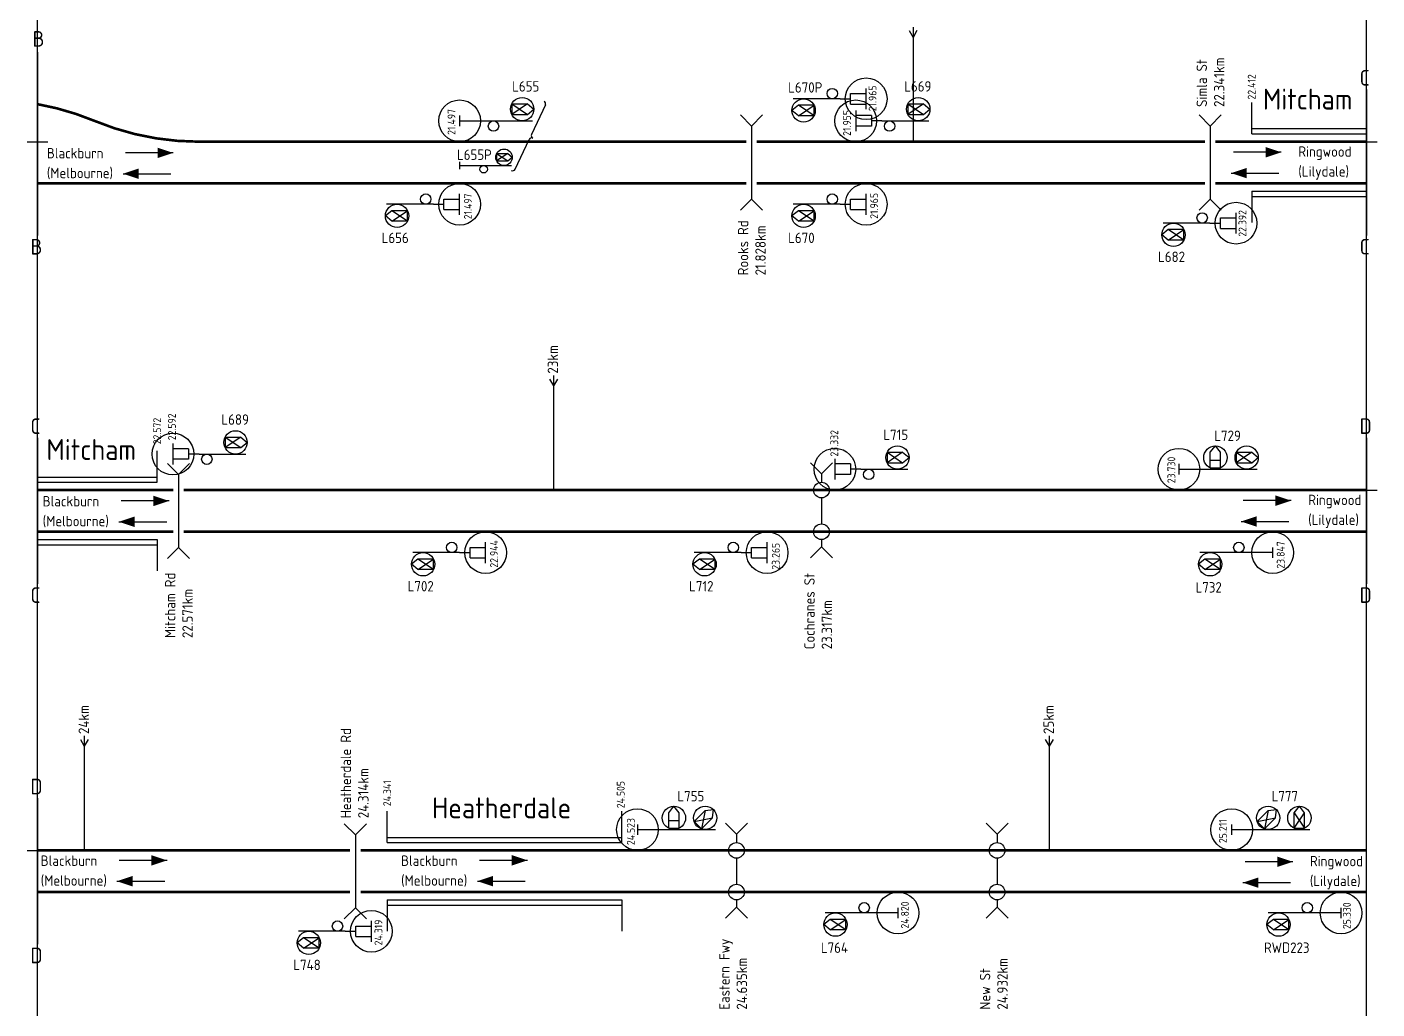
# Model space of a CAD drawing. Extents: x -202 to 266, y -387 to 284.
# Drawn here: x -134.7 to 124.3, y -387 to -198.6 of the extents above; entities that cross this region are included whole.
import ezdxf

# ---------------------------------------------------------------- set-up
doc = ezdxf.new("R2010")
doc.units = 0
doc.layers.get('0').update_dxf_attribs({"linetype": 'CONTINUOUS'})
doc.layers.add('CONST', color=1, linetype='CONTINUOUS')
doc.layers.add('LINE', color=5, linetype='CONTINUOUS')
doc.styles.get("Standard").update_dxf_attribs({"font": 'ISOCP'})

msp = doc.modelspace()

# ---------------------------------------------------------------- linework, layer by layer
for p, q in [((34.56319, -199.34665), (35.31319, -200.64568)), ((35.31319, -198.64568), (35.31319, -200.64568)), ((36.06319, -199.34665), (35.31319, -200.64568)), ((-132.68229, -203.44161), (-132.68229, -238.64568)), ((23.31319, -213.41891), (23.31319, -211.41891)), ((23.31319, -211.41891), (26.31319, -211.41891)), ((26.31319, -214.41891), (26.31319, -210.41891)), ((122.31771, -210.64568), (122.31771, -238.64568)), ((-41.68681, -213.40962), (-41.68681, -215.40962)), ((-38.68681, -213.40962), (-41.68681, -215.40962)), ((-41.68681, -213.40962), (-38.68681, -215.40962)), ((-41.68681, -213.40962), (-38.68681, -213.40962)), ((-38.68681, -213.40962), (-37.45075, -214.40962)), ((-38.68681, -215.40962), (-37.45075, -214.40962)), ((-35.23073, -213.59839), (-37.90072, -219.23909)), ((13.31319, -213.65498), (12.07712, -214.65498)), ((13.31319, -215.65498), (12.07712, -214.65498)), ((18.31319, -212.41891), (12.31319, -212.41891)), ((16.31319, -215.65498), (13.31319, -213.65498)), ((13.31319, -215.65498), (16.31319, -213.65498)), ((16.31319, -213.65498), (13.31319, -213.65498)), ((16.31319, -215.65498), (16.31319, -213.65498)), ((21.31319, -212.41891), (18.31319, -212.41891)), ((21.31319, -212.41891), (23.31319, -212.41891)), ((23.31319, -213.41891), (26.31319, -213.41891)), ((24.31319, -214.64568), (24.31319, -218.64568)), ((34.31319, -213.40962), (34.31319, -215.40962)), ((37.31319, -213.40962), (34.31319, -215.40962)), ((34.31319, -213.40962), (37.31319, -215.40962)), ((34.31319, -213.40962), (37.31319, -213.40962)), ((37.31319, -213.40962), (38.54925, -214.40962)), ((37.31319, -215.40962), (38.54925, -214.40962)), ((100.31319, -219.14568), (100.31319, -213.14568)), ((-51.68681, -215.64568), (-51.68681, -217.64568)), ((-51.68681, -216.64568), (-46.68681, -216.64568)), ((-46.68681, -216.64568), (-43.68681, -216.64568)), ((-43.68681, -216.64568), (-37.68681, -216.64568)), ((-41.68681, -215.40962), (-38.68681, -215.40962)), ((2.19187, -215.52436), (4.31319, -217.64568)), ((6.43451, -215.52436), (4.31319, -217.64568)), ((16.31319, -215.65498), (13.31319, -215.65498)), ((27.31319, -215.64568), (24.31319, -215.64568)), ((27.31319, -215.64568), (27.31319, -217.64568)), ((29.31319, -216.64568), (27.31319, -216.64568)), ((29.31319, -216.64568), (32.31319, -216.64568)), ((32.31319, -216.64568), (38.31319, -216.64568)), ((34.31319, -215.40962), (37.31319, -215.40962)), ((90.19187, -215.52436), (92.31319, -217.64568)), ((94.43451, -215.52436), (92.31319, -217.64568)), ((27.31319, -217.64568), (24.31319, -217.64568)), ((100.31319, -218.14568), (122.31771, -218.14568)), ((100.31319, -219.14568), (122.31771, -219.14568)), ((-41.05532, -225.90358), (-38.37033, -220.23121)), ((105.94379, -222.67394), (96.77475, -222.67394)), ((-106.63313, -222.78865), (-115.80218, -222.78865)), ((-51.68681, -224.51399), (-51.68681, -225.93399)), ((-51.68681, -225.22399), (-48.13681, -225.22399)), ((-48.13681, -225.22399), (-46.00681, -225.22399)), ((-46.00681, -225.22399), (-41.74681, -225.22399)), ((-42.45681, -222.92638), (-44.58681, -224.34638)), ((-44.58681, -222.92638), (-42.45681, -222.92638)), ((-44.58681, -222.92638), (-42.45681, -224.34638)), ((-44.58681, -222.92638), (-44.58681, -224.34638)), ((-44.58681, -224.34638), (-42.45681, -224.34638)), ((-42.45681, -222.92638), (-41.57921, -223.63638)), ((-42.45681, -224.34638), (-41.57921, -223.63638)), ((-116.24247, -226.78995), (-107.07343, -226.78995)), ((96.33446, -226.67524), (105.5035, -226.67524)), ((100.31319, -230.14568), (122.31771, -230.14568)), ((100.31319, -230.14568), (100.31319, -236.14568)), ((-59.68681, -232.64568), (-65.68681, -232.64568)), ((-56.68681, -232.64568), (-59.68681, -232.64568)), ((-56.68681, -232.64568), (-54.68681, -232.64568)), ((-54.68681, -231.64568), (-51.68681, -231.64568)), ((-54.68681, -233.64568), (-54.68681, -231.64568)), ((-51.68681, -234.64568), (-51.68681, -230.64568)), ((2.19187, -233.767), (4.31319, -231.64568)), ((6.43451, -233.767), (4.31319, -231.64568)), ((18.31319, -232.64568), (12.31319, -232.64568)), ((21.31319, -232.64568), (18.31319, -232.64568)), ((21.31319, -232.64568), (23.31319, -232.64568)), ((23.31319, -233.64568), (23.31319, -231.64568)), ((23.31319, -231.64568), (26.31319, -231.64568)), ((26.31319, -234.64568), (26.31319, -230.64568)), ((90.19187, -233.767), (92.31319, -231.64568)), ((94.43451, -233.767), (92.31319, -231.64568)), ((100.31319, -231.14568), (122.31771, -231.14568)), ((-64.68681, -233.88175), (-65.92288, -234.88175)), ((-64.68681, -235.88175), (-65.92288, -234.88175)), ((-64.68681, -235.88175), (-61.68681, -233.88175)), ((-61.68681, -235.88175), (-64.68681, -233.88175)), ((-61.68681, -233.88175), (-64.68681, -233.88175)), ((-61.68681, -235.88175), (-61.68681, -233.88175)), ((-54.68681, -233.64568), (-51.68681, -233.64568)), ((13.31319, -233.88175), (12.07712, -234.88175)), ((13.31319, -235.88175), (12.07712, -234.88175)), ((13.31319, -235.88175), (16.31319, -233.88175)), ((16.31319, -235.88175), (13.31319, -233.88175)), ((16.31319, -233.88175), (13.31319, -233.88175)), ((16.31319, -235.88175), (16.31319, -233.88175)), ((23.31319, -233.64568), (26.31319, -233.64568)), ((94.2743, -237.27173), (94.2743, -235.27173)), ((94.2743, -235.27173), (97.2743, -235.27173)), ((97.2743, -238.27173), (97.2743, -234.27173)), ((-61.68681, -235.88175), (-64.68681, -235.88175)), ((16.31319, -235.88175), (13.31319, -235.88175)), ((84.2743, -237.5078), (83.03823, -238.5078)), ((89.2743, -236.27173), (83.2743, -236.27173)), ((87.2743, -237.5078), (84.2743, -237.5078)), ((84.2743, -239.5078), (87.2743, -237.5078)), ((87.2743, -239.5078), (84.2743, -237.5078)), ((87.2743, -239.5078), (87.2743, -237.5078)), ((92.2743, -236.27173), (89.2743, -236.27173)), ((92.2743, -236.27173), (94.2743, -236.27173)), ((94.2743, -237.27173), (97.2743, -237.27173)), ((84.2743, -239.5078), (83.03823, -238.5078)), ((87.2743, -239.5078), (84.2743, -239.5078)), ((-34.43681, -266.17095), (-33.68681, -267.46999)), ((-33.68681, -265.46999), (-33.68681, -267.46999)), ((-32.93681, -266.17095), (-33.68681, -267.46999)), ((-132.68229, -277.46999), (-132.68229, -305.46999)), ((-106.6817, -278.56418), (-106.6817, -282.56418)), ((-103.6817, -279.56418), (-106.6817, -279.56418)), ((-103.6817, -279.56418), (-103.6817, -281.56418)), ((-93.6817, -277.32811), (-96.6817, -279.32811)), ((-96.6817, -277.32811), (-93.6817, -279.32811)), ((-96.6817, -277.32811), (-96.6817, -279.32811)), ((-96.6817, -277.32811), (-93.6817, -277.32811)), ((-96.6817, -279.32811), (-93.6817, -279.32811)), ((-93.6817, -277.32811), (-92.44563, -278.32811)), ((-93.6817, -279.32811), (-92.44563, -278.32811)), ((92.31319, -280.23392), (93.31319, -278.99785)), ((94.31319, -280.23392), (93.31319, -278.99785)), ((122.31771, -277.46999), (122.31771, -305.46999)), ((-109.68681, -285.96999), (-109.68681, -279.96999)), ((-103.6817, -281.56418), (-106.6817, -281.56418)), ((-101.6817, -280.56418), (-103.6817, -280.56418)), ((-101.6817, -280.56418), (-98.6817, -280.56418)), ((-98.6817, -280.56418), (-92.6817, -280.56418)), ((15.61946, -282.22165), (17.74078, -284.34297)), ((19.8621, -282.22165), (17.74078, -284.34297)), ((20.31319, -281.46999), (20.31319, -285.46999)), ((30.31319, -280.23392), (33.31319, -282.23392)), ((30.31319, -280.23392), (33.31319, -280.23392)), ((33.31319, -280.23392), (30.31319, -282.23392)), ((30.31319, -280.23392), (30.31319, -282.23392)), ((30.31319, -282.23392), (33.31319, -282.23392)), ((33.31319, -280.23392), (34.54925, -281.23392)), ((33.31319, -282.23392), (34.54925, -281.23392)), ((92.31319, -283.23392), (92.31319, -280.23392)), ((92.31319, -281.73392), (94.31319, -281.73392)), ((94.31319, -283.23392), (94.31319, -280.23392)), ((97.31319, -280.23392), (97.31319, -282.23392)), ((97.31319, -280.23392), (100.31319, -282.23392)), ((100.31319, -280.23392), (97.31319, -282.23392)), ((97.31319, -280.23392), (100.31319, -280.23392)), ((97.31319, -282.23392), (100.31319, -282.23392)), ((100.31319, -280.23392), (101.54925, -281.23392)), ((100.31319, -282.23392), (101.54925, -281.23392)), ((-107.722, -282.34867), (-105.60068, -284.46999)), ((-103.47936, -282.34867), (-105.60068, -284.46999)), ((23.31319, -282.46999), (20.31319, -282.46999)), ((23.31319, -284.46999), (20.31319, -284.46999)), ((23.31319, -282.46999), (23.31319, -284.46999)), ((25.31319, -283.46999), (23.31319, -283.46999)), ((25.31319, -283.46999), (28.31319, -283.46999)), ((28.31319, -283.46999), (34.31319, -283.46999)), ((86.31319, -282.46999), (86.31319, -284.46999)), ((86.31319, -283.46999), (89.31319, -283.46999)), ((89.31319, -283.46999), (95.31319, -283.46999)), ((92.31319, -283.23392), (94.31319, -283.23392)), ((95.31319, -283.46999), (101.31319, -283.46999)), ((-132.68229, -284.96999), (-109.68681, -284.96999)), ((-132.68229, -285.96999), (-109.68681, -285.96999)), ((-107.43491, -289.55676), (-116.60396, -289.55676)), ((107.84059, -289.49825), (98.67155, -289.49825)), ((-117.04425, -293.55807), (-107.8752, -293.55807)), ((98.23126, -293.49955), (107.4003, -293.49955)), ((-132.68229, -296.96999), (-109.68681, -296.96999)), ((-109.68681, -296.96999), (-109.68681, -302.96999)), ((-46.68681, -301.46999), (-46.68681, -297.46999)), ((7.31319, -301.46999), (7.31319, -297.46999)), ((-132.68229, -297.96999), (-109.68681, -297.96999)), ((-107.722, -300.59131), (-105.60068, -298.46999)), ((-103.47936, -300.59131), (-105.60068, -298.46999)), ((-54.68681, -299.46999), (-60.68681, -299.46999)), ((-51.68681, -299.46999), (-54.68681, -299.46999)), ((-51.68681, -299.46999), (-49.68681, -299.46999)), ((-49.68681, -300.46999), (-49.68681, -298.46999)), ((-49.68681, -298.46999), (-46.68681, -298.46999)), ((-0.68681, -299.46999), (-6.68681, -299.46999)), ((2.31319, -299.46999), (-0.68681, -299.46999)), ((2.31319, -299.46999), (4.31319, -299.46999)), ((4.31319, -298.46999), (7.31319, -298.46999)), ((4.31319, -300.46999), (4.31319, -298.46999)), ((15.61946, -300.46429), (17.74078, -298.34297)), ((19.8621, -300.46429), (17.74078, -298.34297)), ((96.31319, -299.46999), (90.31319, -299.46999)), ((99.31319, -299.46999), (96.31319, -299.46999)), ((104.31319, -299.46999), (99.31319, -299.46999)), ((104.31319, -300.46999), (104.31319, -298.46999)), ((-59.68681, -300.70606), (-60.92288, -301.70606)), ((-59.68681, -302.70606), (-60.92288, -301.70606)), ((-56.68681, -300.70606), (-59.68681, -300.70606)), ((-56.68681, -302.70606), (-59.68681, -300.70606)), ((-59.68681, -302.70606), (-56.68681, -300.70606)), ((-56.68681, -302.70606), (-59.68681, -302.70606)), ((-56.68681, -302.70606), (-56.68681, -300.70606)), ((-49.68681, -300.46999), (-46.68681, -300.46999)), ((-5.68681, -300.70606), (-6.92288, -301.70606)), ((-5.68681, -302.70606), (-6.92288, -301.70606)), ((-2.68681, -300.70606), (-5.68681, -300.70606)), ((-5.68681, -302.70606), (-2.68681, -300.70606)), ((-2.68681, -302.70606), (-5.68681, -300.70606)), ((-2.68681, -302.70606), (-5.68681, -302.70606)), ((-2.68681, -302.70606), (-2.68681, -300.70606)), ((4.31319, -300.46999), (7.31319, -300.46999)), ((91.31319, -300.70606), (90.07712, -301.70606)), ((91.31319, -302.70606), (90.07712, -301.70606)), ((94.31319, -300.70606), (91.31319, -300.70606)), ((91.31319, -302.70606), (94.31319, -300.70606)), ((94.31319, -302.70606), (91.31319, -300.70606)), ((94.31319, -302.70606), (91.31319, -302.70606)), ((94.31319, -302.70606), (94.31319, -300.70606)), ((-124.43681, -335.29549), (-123.68681, -336.59452)), ((-123.68681, -334.59452), (-123.68681, -336.59452)), ((-122.93681, -335.29549), (-123.68681, -336.59452)), ((60.68059, -335.29549), (61.43059, -336.59452)), ((61.43059, -334.59452), (61.43059, -336.59452)), ((62.18059, -335.29549), (61.43059, -336.59452)), ((-132.68229, -346.59452), (-132.68229, -374.59452)), ((-65.56941, -355.09452), (-65.56941, -349.09452)), ((-20.56941, -355.09452), (-20.56941, -349.09452)), ((-11.56941, -349.35846), (-10.56941, -348.12239)), ((-11.56941, -352.35846), (-11.56941, -349.35846)), ((-9.56941, -349.35846), (-10.56941, -348.12239)), ((-9.56941, -352.35846), (-9.56941, -349.35846)), ((-6.69073, -351.06556), (-4.56941, -348.94424)), ((-4.56941, -348.94424), (-5.27651, -352.47978)), ((-4.56941, -348.94424), (-2.98827, -348.77732)), ((-3.15519, -350.35846), (-2.98827, -348.77732)), ((101.30927, -351.06556), (103.43059, -348.94424)), ((103.43059, -348.94424), (102.72349, -352.47978)), ((103.43059, -348.94424), (105.01173, -348.77732)), ((104.84481, -350.35846), (105.01173, -348.77732)), ((108.43059, -349.35846), (109.43059, -348.12239)), ((108.43059, -352.35846), (110.43059, -349.35846)), ((108.43059, -349.35846), (110.43059, -352.35846)), ((108.43059, -352.35846), (108.43059, -349.35846)), ((110.43059, -349.35846), (109.43059, -348.12239)), ((110.43059, -352.35846), (110.43059, -349.35846)), ((-73.80813, -351.4732), (-71.68681, -353.59452)), ((-69.56549, -351.4732), (-71.68681, -353.59452)), ((-17.56941, -351.59452), (-17.56941, -353.59452)), ((-11.56941, -350.85846), (-9.56941, -350.85846)), ((-6.69073, -351.06556), (-3.15519, -350.35846)), ((-6.69073, -351.06556), (-5.27651, -352.47978)), ((-5.27651, -352.47978), (-3.15519, -350.35846)), ((-0.69073, -351.34619), (1.43059, -353.46751)), ((3.55191, -351.34619), (1.43059, -353.46751)), ((49.30927, -351.34619), (51.43059, -353.46751)), ((53.55191, -351.34619), (51.43059, -353.46751)), ((96.43059, -351.59452), (96.43059, -353.59452)), ((101.30927, -351.06556), (104.84481, -350.35846)), ((101.30927, -351.06556), (102.72349, -352.47978)), ((102.72349, -352.47978), (104.84481, -350.35846)), ((-65.56941, -354.09452), (-20.56941, -354.09452)), ((-17.56941, -352.59452), (-14.56941, -352.59452)), ((-14.56941, -352.59452), (-8.56941, -352.59452)), ((-11.56941, -352.35846), (-9.56941, -352.35846)), ((-8.56941, -352.59452), (-2.56941, -352.59452)), ((96.43059, -352.59452), (99.43059, -352.59452)), ((99.43059, -352.59452), (105.43059, -352.59452)), ((105.43059, -352.59452), (111.43059, -352.59452)), ((108.43059, -352.35846), (110.43059, -352.35846)), ((-65.56941, -355.09452), (-20.56941, -355.09452)), ((-107.81244, -358.50228), (-116.98148, -358.50228)), ((-38.67166, -358.50025), (-47.84071, -358.50025)), ((108.165, -358.77962), (98.99596, -358.77962)), ((-117.42177, -362.50358), (-108.25273, -362.50358)), ((-48.281, -362.50155), (-39.11195, -362.50155)), ((98.55566, -362.78092), (107.72471, -362.78092)), ((-73.80813, -369.71584), (-71.68681, -367.59452)), ((-69.56549, -369.71584), (-71.68681, -367.59452)), ((-65.56941, -366.09452), (-20.56941, -366.09452)), ((-65.56941, -366.09452), (-65.56941, -372.09452)), ((-65.56941, -367.09452), (-20.56941, -367.09452)), ((-20.56941, -366.09452), (-20.56941, -372.09452)), ((-0.69073, -369.58883), (1.43059, -367.46751)), ((3.55191, -369.58883), (1.43059, -367.46751)), ((32.43059, -369.59452), (32.43059, -367.59452)), ((49.30927, -369.58883), (51.43059, -367.46751)), ((53.55191, -369.58883), (51.43059, -367.46751)), ((117.43059, -369.59452), (117.43059, -367.59452)), ((-68.61578, -374.10228), (-68.61578, -370.10228)), ((19.43059, -369.83059), (18.19452, -370.83059)), ((24.43059, -368.59452), (18.43059, -368.59452)), ((22.43059, -371.83059), (19.43059, -369.83059)), ((19.43059, -371.83059), (22.43059, -369.83059)), ((22.43059, -369.83059), (19.43059, -369.83059)), ((22.43059, -371.83059), (22.43059, -369.83059)), ((27.43059, -368.59452), (24.43059, -368.59452)), ((32.43059, -368.59452), (27.43059, -368.59452)), ((104.43059, -369.83059), (103.19452, -370.83059)), ((109.43059, -368.59452), (103.43059, -368.59452)), ((104.43059, -371.83059), (107.43059, -369.83059)), ((107.43059, -371.83059), (104.43059, -369.83059)), ((107.43059, -369.83059), (104.43059, -369.83059)), ((107.43059, -371.83059), (107.43059, -369.83059)), ((112.43059, -368.59452), (109.43059, -368.59452)), ((117.43059, -368.59452), (112.43059, -368.59452)), ((-76.61578, -372.10228), (-82.61578, -372.10228)), ((-73.61578, -372.10228), (-76.61578, -372.10228)), ((-73.61578, -372.10228), (-71.61578, -372.10228)), ((-71.61578, -371.10228), (-68.61578, -371.10228)), ((-71.61578, -373.10228), (-71.61578, -371.10228)), ((19.43059, -371.83059), (18.19452, -370.83059)), ((22.43059, -371.83059), (19.43059, -371.83059)), ((104.43059, -371.83059), (103.19452, -370.83059)), ((107.43059, -371.83059), (104.43059, -371.83059)), ((-81.61578, -373.33835), (-82.85185, -374.33835)), ((-81.61578, -375.33835), (-82.85185, -374.33835)), ((-78.61578, -373.33835), (-81.61578, -373.33835)), ((-78.61578, -375.33835), (-81.61578, -373.33835)), ((-81.61578, -375.33835), (-78.61578, -373.33835)), ((-78.61578, -375.33835), (-81.61578, -375.33835)), ((-78.61578, -375.33835), (-78.61578, -373.33835)), ((-71.61578, -373.10228), (-68.61578, -373.10228))]:
    msp.add_line(p, q)
at = {"ltscale": 3}
for p, q in [((4.31319, -217.64568), (4.31319, -231.64568)), ((92.31319, -217.64568), (92.31319, -231.64568)), ((-105.60068, -284.46999), (-105.60068, -298.46999)), ((17.74078, -284.34297), (17.74078, -285.96999)), ((17.74078, -288.96999), (17.74078, -293.96999)), ((17.74078, -296.96999), (17.74078, -298.34297)), ((-71.68681, -353.59452), (-71.68681, -367.59452)), ((1.43059, -353.46751), (1.43059, -355.09452)), ((51.43059, -353.46751), (51.43059, -355.09452)), ((1.43059, -358.09452), (1.43059, -363.09452)), ((51.43059, -358.09452), (51.43059, -363.09452)), ((1.43059, -366.09452), (1.43059, -367.46751)), ((51.43059, -366.09452), (51.43059, -367.46751))]:
    msp.add_line(p, q, dxfattribs=at)
at = {"const_width": 0.5}
for points in [[(-121.74556, -216.64568, 0.054955924), (-132.68229, -213.44161, 0.799272958)], [(-121.74556, -216.64568, 0.099019514), (-101.74556, -220.64568, 0.799272958)]]:
    msp.add_lwpolyline(points, format="xyb", dxfattribs=at)
for points in [[(-101.74556, -220.64568), (3.31319, -220.64568)], [(5.31319, -220.64568), (91.31319, -220.64568)], [(93.31319, -220.64568), (122.31771, -220.64568)], [(-132.68229, -228.64568), (3.31319, -228.64568)], [(5.31319, -228.64568), (91.31319, -228.64568)], [(93.31319, -228.64568), (122.31771, -228.64568)], [(-132.68229, -287.46999), (-106.60068, -287.46999)], [(-104.60068, -287.46999), (122.31771, -287.46999)], [(-132.68229, -295.46999), (-106.60068, -295.46999)], [(-104.60068, -295.46999), (122.31771, -295.46999)], [(-132.68229, -356.59452), (-89.70207, -356.59452)], [(-89.70207, -356.59452), (-72.68681, -356.59452)], [(-70.68681, -356.59452), (122.31771, -356.59452)], [(-132.68229, -364.59452), (-89.70207, -364.59452)], [(-89.70207, -364.59452), (-72.68681, -364.59452)], [(-70.68681, -364.59452), (122.31771, -364.59452)]]:
    msp.add_lwpolyline(points, dxfattribs=at)
for centre, radius in [((-39.68681, -214.40962), 2.23607), ((19.81319, -211.41891), 1), ((36.31319, -214.40962), 2.23607), ((14.31319, -214.65498), 2.23607), ((-45.18681, -217.64568), 1), ((30.81319, -217.64568), 1), ((-43.16681, -223.63638), 1.58761), ((-47.07181, -225.93399), 0.71), ((-63.68681, -234.88175), 2.23607), ((-58.18681, -231.64568), 1), ((14.31319, -234.88175), 2.23607), ((19.81319, -231.64568), 1), ((90.7743, -235.27173), 1), ((85.2743, -238.5078), 2.23607), ((-94.6817, -278.32811), 2.23607), ((32.31319, -281.23392), 2.23607), ((93.31319, -281.23392), 2.23607), ((99.31319, -281.23392), 2.23607), ((-100.1817, -281.56418), 1), ((26.81319, -284.46999), 1), ((-53.18681, -298.46999), 1), ((0.81319, -298.46999), 1), ((97.81319, -298.46999), 1), ((-58.68681, -301.70606), 2.23607), ((-4.68681, -301.70606), 2.23607), ((92.31319, -301.70606), 2.23607), ((-10.56941, -350.35846), 2.23607), ((-4.56941, -350.35846), 2.23607), ((103.43059, -350.35846), 2.23607), ((109.43059, -350.35846), 2.23607), ((25.93059, -367.59452), 1), ((110.93059, -367.59452), 1), ((-75.11578, -371.10228), 1), ((20.43059, -370.83059), 2.23607), ((105.43059, -370.83059), 2.23607), ((-80.61578, -374.33835), 2.23607)]:
    msp.add_circle(centre, radius)
for centre, start, end in [((-35.72678, -213.36358), 334.6697197, 64.6697197), ((-37.87428, -220.46601), 64.6697197, 154.6697197), ((-37.40466, -219.4739), 154.6697197, 244.6697197), ((-41.55138, -225.66877), 244.6697197, 334.6697197)]:
    msp.add_arc(centre, 0.54882, start, end)
for points in [[(-106.63313, -222.78865), (-109.63313, -221.78865), (-109.63313, -223.78865)], [(105.94379, -222.67394), (102.94379, -221.67394), (102.94379, -223.67394)], [(-116.24247, -226.78995), (-113.24247, -227.78995), (-113.24247, -225.78995)], [(96.33446, -226.67524), (99.33446, -227.67524), (99.33446, -225.67524)], [(-107.43491, -289.55676), (-110.43491, -288.55676), (-110.43491, -290.55676)], [(107.84059, -289.49825), (104.84059, -288.49825), (104.84059, -290.49825)], [(-117.04425, -293.55807), (-114.04425, -294.55807), (-114.04425, -292.55807)], [(98.23126, -293.49955), (101.23126, -294.49955), (101.23126, -292.49955)], [(-107.81244, -358.50228), (-110.81244, -357.50228), (-110.81244, -359.50228)], [(-38.67166, -358.50025), (-41.67166, -357.50025), (-41.67166, -359.50025)], [(108.165, -358.77962), (105.165, -357.77962), (105.165, -359.77962)], [(-117.42177, -362.50358), (-114.42177, -363.50358), (-114.42177, -361.50358)], [(-48.281, -362.50155), (-45.281, -363.50155), (-45.281, -361.50155)], [(98.55566, -362.78092), (101.55566, -363.78092), (101.55566, -361.78092)]]:
    msp.add_solid(points)
at = {"layer": 'CONST'}
for p, q in [((35.31319, -200.64568), (35.31319, -220.64568)), ((-134.68229, -220.64568), (-130.68229, -220.64568)), ((120.31771, -220.64568), (124.31771, -220.64568)), ((-33.68681, -267.46999), (-33.68681, -287.46999)), ((120.31771, -287.46999), (124.31771, -287.46999)), ((-123.68681, -336.59452), (-123.68681, -356.59452)), ((61.43059, -336.59452), (61.43059, -356.59452)), ((-134.68229, -356.59452), (-130.68229, -356.59452))]:
    msp.add_line(p, q, dxfattribs=at)
for centre, radius in [((26.31319, -212.41891), 4), ((-51.68681, -216.64568), 4), ((24.31319, -216.64568), 4), ((-51.68681, -232.64568), 4), ((26.31319, -232.64568), 4), ((97.2743, -236.27173), 4), ((-106.6817, -280.56418), 4), ((20.31319, -283.46999), 4), ((86.31319, -283.46999), 4), ((17.74078, -287.46999), 1.5), ((17.74078, -295.46999), 1.5), ((-46.68681, -299.46999), 4), ((7.31319, -299.46999), 4), ((104.31319, -299.46999), 4), ((-17.56941, -352.59452), 4), ((96.43059, -352.59452), 4), ((1.43059, -356.59452), 1.5), ((51.43059, -356.59452), 1.5), ((1.43059, -364.59452), 1.5), ((32.43059, -368.59452), 4), ((51.43059, -364.59452), 1.5), ((117.43059, -368.59452), 4), ((-68.61578, -372.10228), 4)]:
    msp.add_circle(centre, radius, dxfattribs=at)
at = {"layer": 'LINE'}
for p in [(-132.68229, 28.59893), (122.31771, 28.59893)]:
    msp.add_xline(p, (0, 1), dxfattribs=at)

# ---------------------------------------------------------------- texts
for s, height, p in [('B', 3, (-133.62565, -202.42637)), ('C', 3, (120.98125, -209.88868)), ('L655', 2, (-41.60078, -211.03568)), ('L670P', 2, (11.35085, -211.23206)), ('L669', 2, (33.61302, -211.03568)), ('Mitcham', 4, (102.43356, -214.47956)), ('Blackburn', 2, (-130.87224, -223.8503)), ('L655P', 2, (-52.19224, -224.1419)), ('Ringwood', 2, (109.22172, -223.53921)), ('(Lilydale)', 2, (109.22172, -227.33921)), ('(Melbourne)', 2, (-130.87224, -227.6503)), ('L656', 2, (-66.64915, -240.09939)), ('L670', 2, (11.35085, -240.09939)), ('B', 3, (-134.01875, -242.2908)), ('C', 3, (120.98125, -242.2908)), ('L682', 2, (82.31196, -243.72544)), ('C', 3, (-134.01875, -276.71298)), ('L689', 2, (-97.38187, -274.95418)), ('D', 3, (120.98125, -276.71298)), ('L715', 2, (29.61302, -277.85999)), ('L729', 2, (93.09874, -278.05636)), ('Mitcham', 4, (-130.94591, -281.69662)), ('Blackburn', 2, (-131.67402, -290.61841)), ('Ringwood', 2, (111.11852, -290.36351)), ('(Melbourne)', 2, (-131.67402, -294.41841)), ('(Lilydale)', 2, (111.11852, -294.16351)), ('L702', 2, (-61.64915, -306.9237)), ('L712', 2, (-7.64915, -306.9237)), ('L732', 2, (89.50277, -307.12931)), ('C', 3, (-134.01875, -309.1151)), ('D', 3, (120.98125, -309.1151)), ('D', 3, (-134.01875, -345.83752)), ('Heatherdale', 4, (-56.96288, -350.4284)), ('L755', 2, (-9.89938, -347.1809)), ('L777', 2, (104.10062, -347.1809)), ('Blackburn', 2, (-132.05154, -359.56392)), ('Blackburn', 2, (-62.91077, -359.56189)), ('Ringwood', 2, (111.44293, -359.64489)), ('(Melbourne)', 2, (-132.05154, -363.36392)), ('(Melbourne)', 2, (-62.91077, -363.36189)), ('(Lilydale)', 2, (111.44293, -363.44489)), ('D', 3, (-134.01875, -378.23964)), ('L764', 2, (17.62018, -376.25385)), ('RWD223', 2, (102.62018, -376.25385)), ('L748', 2, (-83.57812, -379.55599))]:
    msp.add_text(s, height=height).set_placement(p)
for s, height, p in [('Simla St', 2, (91.69891, -213.98146)), ('22.341km', 2, (95.04026, -213.98146)), ('22.412', 1.5, (101.01913, -212.55467)), ('21.965', 1.5, (28.29555, -214.813)), ('21.497', 1.5, (-52.48659, -219.32966)), ('21.955', 1.5, (23.38179, -219.52604)), ('21.497', 1.5, (-49.34179, -235.53072)), ('21.965', 1.5, (28.59037, -235.43253)), ('22.392', 1.5, (99.25018, -238.86912)), ('Rooks Rd', 2, (3.69891, -246.28538)), ('21.828km', 2, (7.04026, -246.28538)), ('23km', 2, (-32.79326, -265.13928)), ('22.572', 1.5, (-108.97087, -278.69166)), ('22.592', 1.5, (-106.1209, -277.90615)), ('23.332', 1.5, (20.94857, -281.04818)), ('23.730', 1.5, (85.61358, -286.15396)), ('22.944', 1.5, (-44.33553, -302.35502)), ('23.265', 1.5, (9.71579, -302.74778)), ('23.847', 1.5, (106.59533, -302.5514)), ('Mitcham Rd', 2, (-106.21496, -315.85896)), ('Cochranes St', 2, (16.43237, -318.0191)), ('22.571km', 2, (-102.8736, -315.85896)), ('23.317km', 2, (19.77372, -318.0191)), ('24km', 2, (-122.79326, -334.26382)), ('25km', 2, (62.32414, -334.26382)), ('Heatherdale Rd', 2, (-72.49764, -350.42124)), ('24.314km', 2, (-69.15629, -350.42124)), ('24.341', 1.5, (-64.8414, -348.11075)), ('24.505', 1.5, (-20.02795, -348.50351)), ('24.523', 1.5, (-18.08217, -355.57306)), ('25.211', 1.5, (95.50415, -355.18031)), ('24.820', 1.5, (34.49501, -371.57775)), ('25.330', 1.5, (119.28672, -371.67593)), ('24.319', 1.5, (-66.51208, -374.81796)), ('Eastern Fwy', 2, (0.12218, -387.14364)), ('24.635km', 2, (3.46353, -387.14364)), ('24.932km', 2, (53.46353, -387.14364)), ('New St', 2, (50.12218, -387.14364))]:
    msp.add_text(s, height=height, rotation=90).set_placement(p)

doc.saveas('drawing.dxf')
